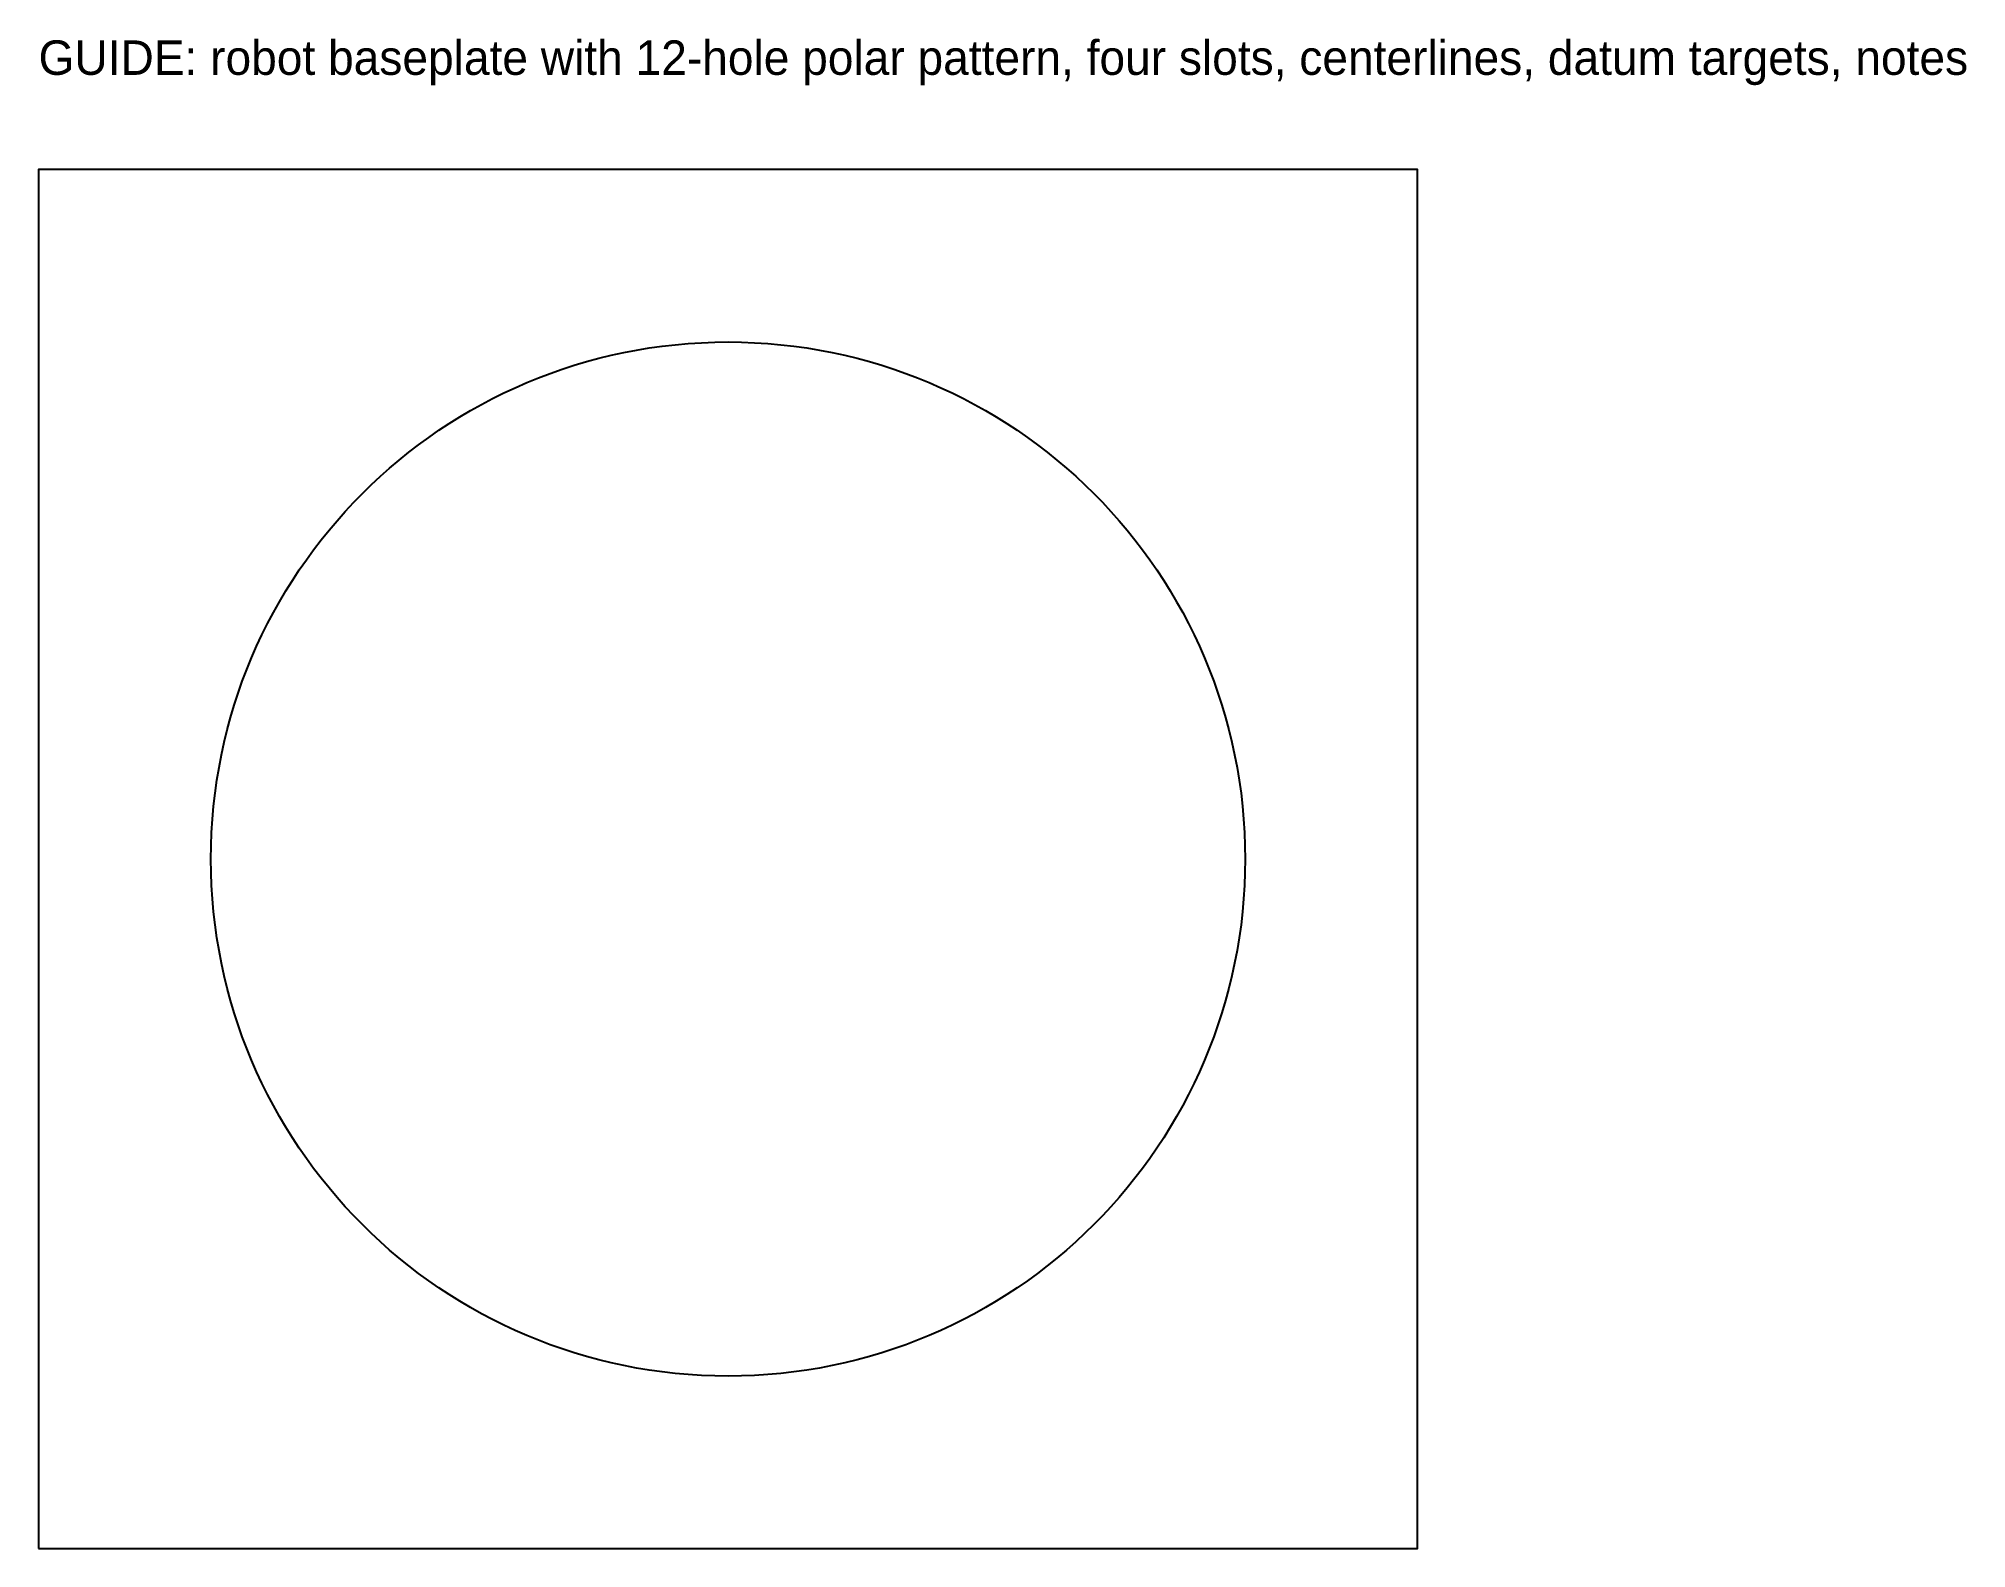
# Model space of a CAD drawing. Header units: millimetres. Extents: x 0 to 447, y 0 to 350.
import ezdxf

# ---------------------------------------------------------------- set-up
doc = ezdxf.new("R2010")
doc.units = ezdxf.units.MM
doc.layers.add('GUIDE', color=9, linetype='CONTINUOUS')

msp = doc.modelspace()

# ---------------------------------------------------------------- linework, layer by layer
at = {"layer": 'GUIDE'}
msp.add_lwpolyline([(0, 0), (320, 0), (320, 320), (0, 320)], close=True, dxfattribs=at)
msp.add_circle((160, 160), 120, dxfattribs=at)

# ---------------------------------------------------------------- texts
msp.add_text('GUIDE: robot baseplate with 12-hole polar pattern, four slots, centerlines, datum targets, notes', height=8, dxfattribs=at).set_placement((0, 342))

doc.saveas('drawing.dxf')
